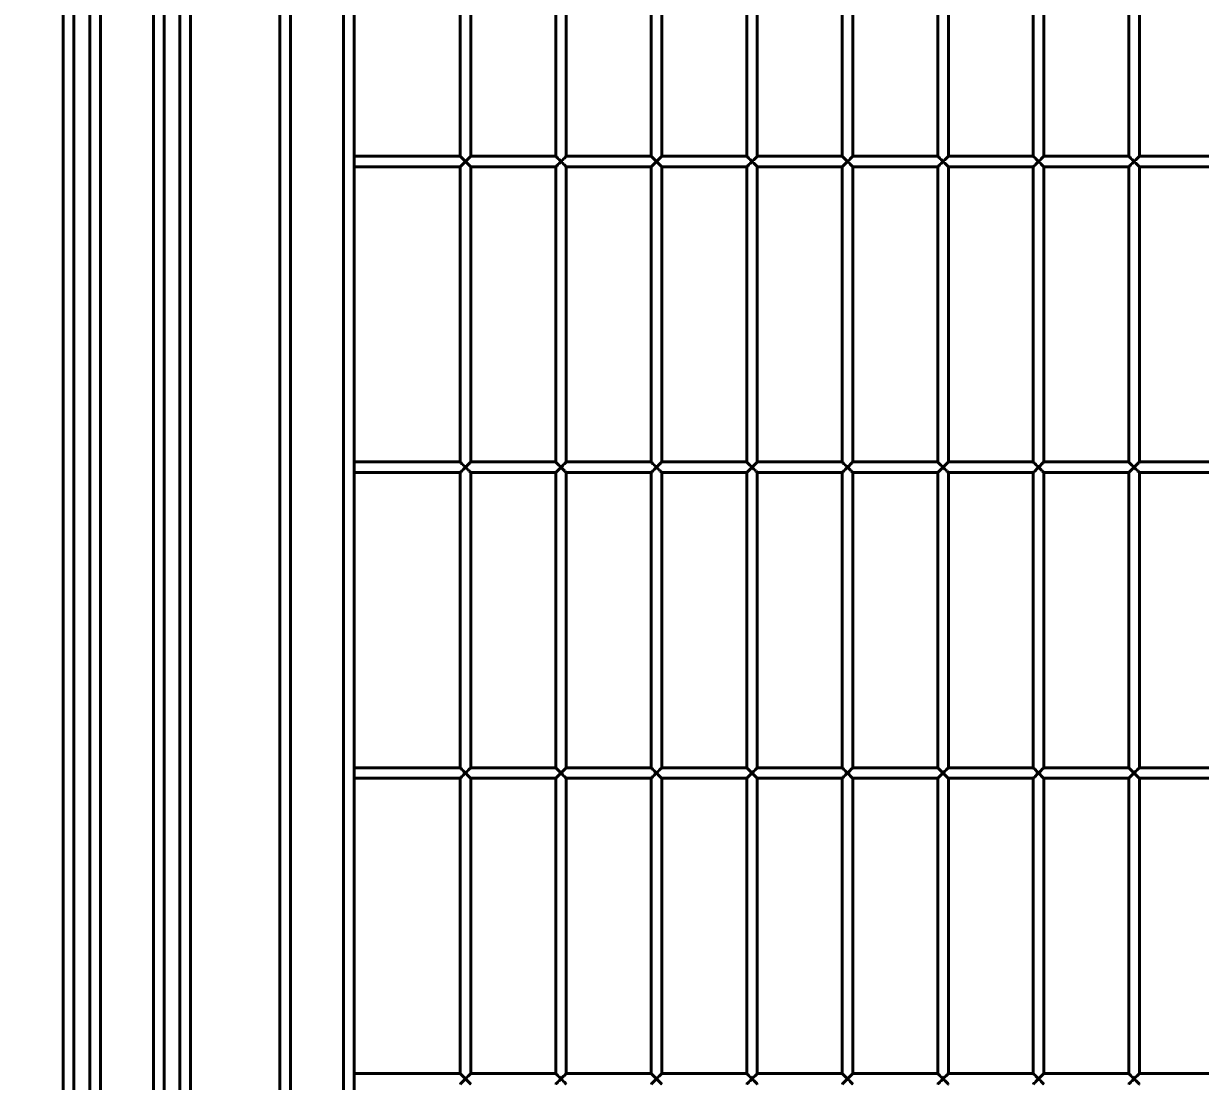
# Model space of a CAD drawing. Header units: millimetres. Extents: x 0 to 297, y 0 to 210.
# Drawn here: x 72.77 to 78.32, y 165.8 to 170.78 of the extents above; entities that cross this region are included whole.
import ezdxf

# ---------------------------------------------------------------- set-up
doc = ezdxf.new("R2010")
doc.units = ezdxf.units.MM
doc.header["$PDSIZE"] = -1
doc.layers.add('标注层', color=4, linetype='Continuous', lineweight=15)
doc.layers.add('轮廓实线层', color=7, linetype='Continuous', lineweight=40)
doc.styles.get("Standard").update_dxf_attribs({"font": 'gbeitc.shx', "height": 3.5})
doc.dimstyles.new('ISO-25', dxfattribs={"dimtxt": 3.5, "dimasz": 2.5, "dimexe": 1.25, "dimexo": 0, "dimtad": 1, "dimtoh": 1, "dimdec": 1, "dimlfac": 100, "dimdsep": 46, "dimtxsty": 'Standard', "dimcen": 2.5, "dimadec": 0, "dimazin": 0, "dimtfac": 1, "dimtdec": 1, "dimtmove": 0, "dimatfit": 3, "dimfxl": 1, "dimarcsym": 0})

# ---------------------------------------------------------------- blocks, each defined once
blk = doc.blocks.new('*D4')
at = {"layer": 'Defpoints', "color": 0, "transparency": 16777216}
for p in [(73.9809, 174.7603), (64.5945, 156.7603), (73.9809, 156.7603)]:
    blk.add_point(p, dxfattribs=at)
at = {"layer": '标注层', "color": 0, "lineweight": -2, "transparency": 16777216}
for p, q in [((73.9809, 174.7603), (63.3445, 174.7603)), ((64.5945, 172.2603), (64.5945, 159.2603)), ((73.9809, 156.7603), (63.3445, 156.7603))]:
    blk.add_line(p, q, dxfattribs=at)
at = {"layer": '标注层', "color": 0, "transparency": 16777216}
for points in [[(64.1778, 172.2603), (65.0112, 172.2603), (64.5945, 174.7603)], [(64.1778, 159.2603), (65.0112, 159.2603), (64.5945, 156.7603)]]:
    blk.add_solid(points, dxfattribs=at)
at = {"layer": '标注层', "color": 0, "transparency": 16777216, "insert": (62.2195, 165.7603), "char_height": 3.5, "attachment_point": 5, "rotation": 90}
blk.add_mtext('1800', dxfattribs=at)

msp = doc.modelspace()

# ---------------------------------------------------------------- linework, layer by layer
at = {"layer": '轮廓实线层', "color": 7, "linetype": 'Continuous', "lineweight": 40}
for p, q in [((72.9609, 155.7603), (72.9609, 175.7603)), ((73.0109, 175.7603), (73.0109, 155.7603)), ((73.5109, 155.7603), (73.5109, 175.7603)), ((73.5609, 175.7603), (73.5609, 155.7603)), ((73.1359, 174.7603), (73.1359, 156.7603)), ((73.3859, 156.7603), (73.3859, 174.7603)), ((73.9809, 156.7603), (73.9809, 174.7603)), ((73.0859, 156.8103), (73.0859, 174.7103)), ((73.4359, 174.7103), (73.4359, 156.8103)), ((74.0309, 174.7103), (74.0309, 156.8103)), ((74.2809, 157.0603), (74.2809, 174.4603)), ((74.3309, 174.4103), (74.3309, 157.1103)), ((74.8309, 171.5453), (74.8309, 170.1553)), ((74.8809, 170.1553), (74.8809, 171.5453)), ((75.2809, 171.5453), (75.2809, 170.1553)), ((75.3309, 170.1553), (75.3309, 171.5453)), ((75.7309, 171.5453), (75.7309, 170.1553)), ((75.7809, 170.1553), (75.7809, 171.5453)), ((76.1809, 171.5453), (76.1809, 170.1553)), ((76.2309, 170.1553), (76.2309, 171.5453)), ((76.6309, 171.5453), (76.6309, 170.1553)), ((76.6809, 170.1553), (76.6809, 171.5453)), ((77.0809, 171.5453), (77.0809, 170.1553)), ((77.1309, 170.1553), (77.1309, 171.5453)), ((77.5309, 171.5453), (77.5309, 170.1553)), ((77.5809, 170.1553), (77.5809, 171.5453)), ((77.9809, 171.5453), (77.9809, 170.1553)), ((78.0309, 170.1553), (78.0309, 171.5453)), ((74.8309, 170.1553), (74.3309, 170.1553)), ((75.2809, 170.1553), (74.8809, 170.1553)), ((75.7309, 170.1553), (75.3309, 170.1553)), ((76.1809, 170.1553), (75.7809, 170.1553)), ((76.6309, 170.1553), (76.2309, 170.1553)), ((77.0809, 170.1553), (76.6809, 170.1553)), ((77.5309, 170.1553), (77.1309, 170.1553)), ((77.9809, 170.1553), (77.5809, 170.1553)), ((78.4309, 170.1553), (78.0309, 170.1553)), ((74.3309, 170.1053), (74.8309, 170.1053)), ((74.8309, 170.1053), (74.8309, 168.7153)), ((74.8809, 170.1053), (75.2809, 170.1053)), ((74.8809, 168.7153), (74.8809, 170.1053)), ((75.2809, 170.1053), (75.2809, 168.7153)), ((75.3309, 168.7153), (75.3309, 170.1053)), ((75.3309, 170.1053), (75.7309, 170.1053)), ((75.7309, 170.1053), (75.7309, 168.7153)), ((75.7809, 170.1053), (76.1809, 170.1053)), ((75.7809, 168.7153), (75.7809, 170.1053)), ((76.1809, 170.1053), (76.1809, 168.7153)), ((76.2309, 168.7153), (76.2309, 170.1053)), ((76.2309, 170.1053), (76.6309, 170.1053)), ((76.6309, 170.1053), (76.6309, 168.7153)), ((76.6809, 170.1053), (77.0809, 170.1053)), ((76.6809, 168.7153), (76.6809, 170.1053)), ((77.0809, 170.1053), (77.0809, 168.7153)), ((77.1309, 170.1053), (77.5309, 170.1053)), ((77.1309, 168.7153), (77.1309, 170.1053)), ((77.5309, 170.1053), (77.5309, 168.7153)), ((77.5809, 168.7153), (77.5809, 170.1053)), ((77.5809, 170.1053), (77.9809, 170.1053)), ((77.9809, 170.1053), (77.9809, 168.7153)), ((78.0309, 168.7153), (78.0309, 170.1053)), ((78.0309, 170.1053), (78.4309, 170.1053)), ((74.8309, 168.7153), (74.3309, 168.7153)), ((75.2809, 168.7153), (74.8809, 168.7153)), ((75.7309, 168.7153), (75.3309, 168.7153)), ((76.1809, 168.7153), (75.7809, 168.7153)), ((76.6309, 168.7153), (76.2309, 168.7153)), ((77.0809, 168.7153), (76.6809, 168.7153)), ((77.5309, 168.7153), (77.1309, 168.7153)), ((77.9809, 168.7153), (77.5809, 168.7153)), ((78.4309, 168.7153), (78.0309, 168.7153)), ((74.3309, 168.6653), (74.8309, 168.6653)), ((74.8309, 168.6653), (74.8309, 167.2753)), ((74.8809, 167.2753), (74.8809, 168.6653)), ((74.8809, 168.6653), (75.2809, 168.6653)), ((75.2809, 168.6653), (75.2809, 167.2753)), ((75.3309, 167.2753), (75.3309, 168.6653)), ((75.3309, 168.6653), (75.7309, 168.6653)), ((75.7309, 168.6653), (75.7309, 167.2753)), ((75.7809, 168.6653), (76.1809, 168.6653)), ((75.7809, 167.2753), (75.7809, 168.6653)), ((76.1809, 168.6653), (76.1809, 167.2753)), ((76.2309, 167.2753), (76.2309, 168.6653)), ((76.2309, 168.6653), (76.6309, 168.6653)), ((76.6309, 168.6653), (76.6309, 167.2753)), ((76.6809, 167.2753), (76.6809, 168.6653)), ((76.6809, 168.6653), (77.0809, 168.6653)), ((77.0809, 168.6653), (77.0809, 167.2753)), ((77.1309, 168.6653), (77.5309, 168.6653)), ((77.1309, 167.2753), (77.1309, 168.6653)), ((77.5309, 168.6653), (77.5309, 167.2753)), ((77.5809, 167.2753), (77.5809, 168.6653)), ((77.5809, 168.6653), (77.9809, 168.6653)), ((77.9809, 168.6653), (77.9809, 167.2753)), ((78.0309, 168.6653), (78.4309, 168.6653)), ((78.0309, 167.2753), (78.0309, 168.6653)), ((74.8309, 167.2753), (74.3309, 167.2753)), ((75.2809, 167.2753), (74.8809, 167.2753)), ((75.7309, 167.2753), (75.3309, 167.2753)), ((76.1809, 167.2753), (75.7809, 167.2753)), ((76.6309, 167.2753), (76.2309, 167.2753)), ((77.0809, 167.2753), (76.6809, 167.2753)), ((77.5309, 167.2753), (77.1309, 167.2753)), ((77.9809, 167.2753), (77.5809, 167.2753)), ((78.4309, 167.2753), (78.0309, 167.2753)), ((74.3309, 167.2253), (74.8309, 167.2253)), ((74.8309, 167.2253), (74.8309, 165.8353)), ((74.8809, 167.2253), (75.2809, 167.2253)), ((74.8809, 165.8353), (74.8809, 167.2253)), ((75.2809, 167.2253), (75.2809, 165.8353)), ((75.3309, 165.8353), (75.3309, 167.2253)), ((75.3309, 167.2253), (75.7309, 167.2253)), ((75.7309, 167.2253), (75.7309, 165.8353)), ((75.7809, 165.8353), (75.7809, 167.2253)), ((75.7809, 167.2253), (76.1809, 167.2253)), ((76.1809, 167.2253), (76.1809, 165.8353)), ((76.2309, 165.8353), (76.2309, 167.2253)), ((76.2309, 167.2253), (76.6309, 167.2253)), ((76.6309, 167.2253), (76.6309, 165.8353)), ((76.6809, 167.2253), (77.0809, 167.2253)), ((76.6809, 165.8353), (76.6809, 167.2253)), ((77.0809, 167.2253), (77.0809, 165.8353)), ((77.1309, 167.2253), (77.5309, 167.2253)), ((77.1309, 165.8353), (77.1309, 167.2253)), ((77.5309, 167.2253), (77.5309, 165.8353)), ((77.5809, 165.8353), (77.5809, 167.2253)), ((77.5809, 167.2253), (77.9809, 167.2253)), ((77.9809, 167.2253), (77.9809, 165.8353)), ((78.0309, 167.2253), (78.4309, 167.2253)), ((78.0309, 165.8353), (78.0309, 167.2253)), ((74.8309, 165.8353), (74.3309, 165.8353)), ((75.2809, 165.8353), (74.8809, 165.8353)), ((75.7309, 165.8353), (75.3309, 165.8353)), ((76.1809, 165.8353), (75.7809, 165.8353)), ((76.6309, 165.8353), (76.2309, 165.8353)), ((77.0809, 165.8353), (76.6809, 165.8353)), ((77.5309, 165.8353), (77.1309, 165.8353)), ((77.9809, 165.8353), (77.5809, 165.8353)), ((78.4309, 165.8353), (78.0309, 165.8353))]:
    msp.add_line(p, q, dxfattribs=at)
at = {"layer": '轮廓实线层', "color": 7, "linetype": 'Continuous', "lineweight": 40, "flags": 128}
for points in [[(74.8309, 170.1553), (74.831, 170.1552), (74.8319, 170.1543), (74.8335, 170.1526), (74.8359, 170.1502), (74.8391, 170.1471), (74.8427, 170.1434), (74.8469, 170.1393), (74.8513, 170.1349), (74.8559, 170.1303)], [(74.8559, 170.1303), (74.8513, 170.1257), (74.8469, 170.1212), (74.8427, 170.1171), (74.8391, 170.1134), (74.8359, 170.1103), (74.8335, 170.1079), (74.8319, 170.1062), (74.831, 170.1054), (74.8309, 170.1053)], [(74.8559, 170.1303), (74.8602, 170.1346), (74.8645, 170.1388), (74.8684, 170.1428), (74.872, 170.1463), (74.8751, 170.1494), (74.8776, 170.1519), (74.8794, 170.1538), (74.8805, 170.1549), (74.8809, 170.1553)], [(74.8809, 170.1053), (74.8805, 170.1056), (74.8794, 170.1068), (74.8776, 170.1086), (74.8751, 170.1111), (74.872, 170.1142), (74.8684, 170.1178), (74.8645, 170.1217), (74.8602, 170.1259), (74.8559, 170.1303)], [(75.2809, 170.1553), (75.281, 170.1552), (75.2819, 170.1543), (75.2835, 170.1526), (75.2859, 170.1502), (75.2891, 170.1471), (75.2927, 170.1434), (75.2969, 170.1393), (75.3013, 170.1349), (75.3059, 170.1303)], [(75.3059, 170.1303), (75.3013, 170.1257), (75.2969, 170.1212), (75.2927, 170.1171), (75.2891, 170.1134), (75.2859, 170.1103), (75.2835, 170.1079), (75.2819, 170.1062), (75.281, 170.1054), (75.2809, 170.1053)], [(75.3059, 170.1303), (75.3102, 170.1346), (75.3145, 170.1388), (75.3184, 170.1428), (75.322, 170.1463), (75.3251, 170.1494), (75.3276, 170.1519), (75.3294, 170.1538), (75.3305, 170.1549), (75.3309, 170.1553)], [(75.3309, 170.1053), (75.3305, 170.1056), (75.3294, 170.1068), (75.3276, 170.1086), (75.3251, 170.1111), (75.322, 170.1142), (75.3184, 170.1178), (75.3145, 170.1217), (75.3102, 170.1259), (75.3059, 170.1303)], [(75.7309, 170.1553), (75.731, 170.1552), (75.7319, 170.1543), (75.7335, 170.1526), (75.7359, 170.1502), (75.7391, 170.1471), (75.7427, 170.1434), (75.7469, 170.1393), (75.7513, 170.1349), (75.7559, 170.1303)], [(75.7559, 170.1303), (75.7513, 170.1257), (75.7469, 170.1212), (75.7427, 170.1171), (75.7391, 170.1134), (75.7359, 170.1103), (75.7335, 170.1079), (75.7319, 170.1062), (75.731, 170.1054), (75.7309, 170.1053)], [(75.7559, 170.1303), (75.7602, 170.1346), (75.7645, 170.1388), (75.7684, 170.1428), (75.772, 170.1463), (75.7751, 170.1494), (75.7776, 170.1519), (75.7794, 170.1538), (75.7805, 170.1549), (75.7809, 170.1553)], [(75.7809, 170.1053), (75.7805, 170.1056), (75.7794, 170.1068), (75.7776, 170.1086), (75.7751, 170.1111), (75.772, 170.1142), (75.7684, 170.1178), (75.7645, 170.1217), (75.7602, 170.1259), (75.7559, 170.1303)], [(76.1809, 170.1553), (76.181, 170.1552), (76.1819, 170.1543), (76.1835, 170.1526), (76.1859, 170.1502), (76.1891, 170.1471), (76.1927, 170.1434), (76.1969, 170.1393), (76.2013, 170.1349), (76.2059, 170.1303)], [(76.2059, 170.1303), (76.2013, 170.1257), (76.1969, 170.1212), (76.1927, 170.1171), (76.1891, 170.1134), (76.1859, 170.1103), (76.1835, 170.1079), (76.1819, 170.1062), (76.181, 170.1054), (76.1809, 170.1053)], [(76.2059, 170.1303), (76.2102, 170.1346), (76.2145, 170.1388), (76.2184, 170.1428), (76.222, 170.1463), (76.2251, 170.1494), (76.2276, 170.1519), (76.2294, 170.1538), (76.2305, 170.1549), (76.2309, 170.1553)], [(76.2309, 170.1053), (76.2305, 170.1056), (76.2294, 170.1068), (76.2276, 170.1086), (76.2251, 170.1111), (76.222, 170.1142), (76.2184, 170.1178), (76.2145, 170.1217), (76.2102, 170.1259), (76.2059, 170.1303)], [(76.6309, 170.1553), (76.631, 170.1552), (76.6319, 170.1543), (76.6335, 170.1526), (76.6359, 170.1502), (76.6391, 170.1471), (76.6427, 170.1434), (76.6469, 170.1393), (76.6513, 170.1349), (76.6559, 170.1303)], [(76.6559, 170.1303), (76.6513, 170.1257), (76.6469, 170.1212), (76.6427, 170.1171), (76.6391, 170.1134), (76.6359, 170.1103), (76.6335, 170.1079), (76.6319, 170.1062), (76.631, 170.1054), (76.6309, 170.1053)], [(76.6559, 170.1303), (76.6602, 170.1346), (76.6645, 170.1388), (76.6684, 170.1428), (76.672, 170.1463), (76.6751, 170.1494), (76.6776, 170.1519), (76.6794, 170.1538), (76.6805, 170.1549), (76.6809, 170.1553)], [(76.6809, 170.1053), (76.6805, 170.1056), (76.6794, 170.1068), (76.6776, 170.1086), (76.6751, 170.1111), (76.672, 170.1142), (76.6684, 170.1178), (76.6645, 170.1217), (76.6602, 170.1259), (76.6559, 170.1303)], [(77.0809, 170.1553), (77.081, 170.1552), (77.0819, 170.1543), (77.0835, 170.1526), (77.0859, 170.1502), (77.0891, 170.1471), (77.0927, 170.1434), (77.0969, 170.1393), (77.1013, 170.1349), (77.1059, 170.1303)], [(77.1059, 170.1303), (77.1013, 170.1257), (77.0969, 170.1212), (77.0927, 170.1171), (77.0891, 170.1134), (77.0859, 170.1103), (77.0835, 170.1079), (77.0819, 170.1062), (77.081, 170.1054), (77.0809, 170.1053)], [(77.1059, 170.1303), (77.1102, 170.1346), (77.1145, 170.1388), (77.1184, 170.1428), (77.122, 170.1463), (77.1251, 170.1494), (77.1276, 170.1519), (77.1294, 170.1538), (77.1305, 170.1549), (77.1309, 170.1553)], [(77.1309, 170.1053), (77.1305, 170.1056), (77.1294, 170.1068), (77.1276, 170.1086), (77.1251, 170.1111), (77.122, 170.1142), (77.1184, 170.1178), (77.1145, 170.1217), (77.1102, 170.1259), (77.1059, 170.1303)], [(77.5309, 170.1553), (77.531, 170.1552), (77.5319, 170.1543), (77.5335, 170.1526), (77.5359, 170.1502), (77.5391, 170.1471), (77.5427, 170.1434), (77.5469, 170.1393), (77.5513, 170.1349), (77.5559, 170.1303)], [(77.5559, 170.1303), (77.5513, 170.1257), (77.5469, 170.1212), (77.5427, 170.1171), (77.5391, 170.1134), (77.5359, 170.1103), (77.5335, 170.1079), (77.5319, 170.1062), (77.531, 170.1054), (77.5309, 170.1053)], [(77.5559, 170.1303), (77.5602, 170.1346), (77.5645, 170.1388), (77.5684, 170.1428), (77.572, 170.1463), (77.5751, 170.1494), (77.5776, 170.1519), (77.5794, 170.1538), (77.5805, 170.1549), (77.5809, 170.1553)], [(77.5809, 170.1053), (77.5805, 170.1056), (77.5794, 170.1068), (77.5776, 170.1086), (77.5751, 170.1111), (77.572, 170.1142), (77.5684, 170.1178), (77.5645, 170.1217), (77.5602, 170.1259), (77.5559, 170.1303)], [(77.9809, 170.1553), (77.981, 170.1552), (77.9819, 170.1543), (77.9835, 170.1526), (77.986, 170.1502), (77.9891, 170.1471), (77.9927, 170.1434), (77.9969, 170.1393), (78.0013, 170.1349), (78.0059, 170.1303)], [(78.0059, 170.1303), (78.0013, 170.1257), (77.9969, 170.1212), (77.9927, 170.1171), (77.9891, 170.1134), (77.986, 170.1103), (77.9835, 170.1079), (77.9819, 170.1062), (77.981, 170.1054), (77.9809, 170.1053)], [(78.0059, 170.1303), (78.0102, 170.1346), (78.0145, 170.1388), (78.0184, 170.1428), (78.022, 170.1463), (78.0251, 170.1494), (78.0276, 170.1519), (78.0294, 170.1538), (78.0305, 170.1549), (78.0309, 170.1553)], [(78.0309, 170.1053), (78.0305, 170.1056), (78.0294, 170.1068), (78.0276, 170.1086), (78.0251, 170.1111), (78.022, 170.1142), (78.0184, 170.1178), (78.0145, 170.1217), (78.0102, 170.1259), (78.0059, 170.1303)], [(74.8309, 168.7153), (74.831, 168.7152), (74.8319, 168.7143), (74.8335, 168.7126), (74.8359, 168.7102), (74.8391, 168.7071), (74.8427, 168.7034), (74.8469, 168.6993), (74.8513, 168.6949), (74.8559, 168.6903)], [(74.8559, 168.6903), (74.8513, 168.6857), (74.8469, 168.6812), (74.8427, 168.6771), (74.8391, 168.6734), (74.8359, 168.6703), (74.8335, 168.6679), (74.8319, 168.6662), (74.831, 168.6654), (74.8309, 168.6653)], [(74.8559, 168.6903), (74.8602, 168.6946), (74.8645, 168.6988), (74.8684, 168.7028), (74.872, 168.7063), (74.8751, 168.7094), (74.8776, 168.7119), (74.8794, 168.7138), (74.8805, 168.7149), (74.8809, 168.7153)], [(74.8809, 168.6653), (74.8805, 168.6656), (74.8794, 168.6668), (74.8776, 168.6686), (74.8751, 168.6711), (74.872, 168.6742), (74.8684, 168.6778), (74.8645, 168.6817), (74.8602, 168.6859), (74.8559, 168.6903)], [(75.2809, 168.7153), (75.281, 168.7152), (75.2819, 168.7143), (75.2835, 168.7126), (75.2859, 168.7102), (75.2891, 168.7071), (75.2927, 168.7034), (75.2969, 168.6993), (75.3013, 168.6949), (75.3059, 168.6903)], [(75.3059, 168.6903), (75.3013, 168.6857), (75.2969, 168.6812), (75.2927, 168.6771), (75.2891, 168.6734), (75.2859, 168.6703), (75.2835, 168.6679), (75.2819, 168.6662), (75.281, 168.6654), (75.2809, 168.6653)], [(75.3059, 168.6903), (75.3102, 168.6946), (75.3145, 168.6988), (75.3184, 168.7028), (75.322, 168.7063), (75.3251, 168.7094), (75.3276, 168.7119), (75.3294, 168.7138), (75.3305, 168.7149), (75.3309, 168.7153)], [(75.3309, 168.6653), (75.3305, 168.6656), (75.3294, 168.6668), (75.3276, 168.6686), (75.3251, 168.6711), (75.322, 168.6742), (75.3184, 168.6778), (75.3145, 168.6817), (75.3102, 168.6859), (75.3059, 168.6903)], [(75.7309, 168.7153), (75.731, 168.7152), (75.7319, 168.7143), (75.7335, 168.7126), (75.7359, 168.7102), (75.7391, 168.7071), (75.7427, 168.7034), (75.7469, 168.6993), (75.7513, 168.6949), (75.7559, 168.6903)], [(75.7559, 168.6903), (75.7513, 168.6857), (75.7469, 168.6812), (75.7427, 168.6771), (75.7391, 168.6734), (75.7359, 168.6703), (75.7335, 168.6679), (75.7319, 168.6662), (75.731, 168.6654), (75.7309, 168.6653)], [(75.7559, 168.6903), (75.7602, 168.6946), (75.7645, 168.6988), (75.7684, 168.7028), (75.772, 168.7063), (75.7751, 168.7094), (75.7776, 168.7119), (75.7794, 168.7138), (75.7805, 168.7149), (75.7809, 168.7153)], [(75.7809, 168.6653), (75.7805, 168.6656), (75.7794, 168.6668), (75.7776, 168.6686), (75.7751, 168.6711), (75.772, 168.6742), (75.7684, 168.6778), (75.7645, 168.6817), (75.7602, 168.6859), (75.7559, 168.6903)], [(76.1809, 168.7153), (76.181, 168.7152), (76.1819, 168.7143), (76.1835, 168.7126), (76.1859, 168.7102), (76.1891, 168.7071), (76.1927, 168.7034), (76.1969, 168.6993), (76.2013, 168.6949), (76.2059, 168.6903)], [(76.2059, 168.6903), (76.2013, 168.6857), (76.1969, 168.6812), (76.1927, 168.6771), (76.1891, 168.6734), (76.1859, 168.6703), (76.1835, 168.6679), (76.1819, 168.6662), (76.181, 168.6654), (76.1809, 168.6653)], [(76.2059, 168.6903), (76.2102, 168.6946), (76.2145, 168.6988), (76.2184, 168.7028), (76.222, 168.7063), (76.2251, 168.7094), (76.2276, 168.7119), (76.2294, 168.7138), (76.2305, 168.7149), (76.2309, 168.7153)], [(76.2309, 168.6653), (76.2305, 168.6656), (76.2294, 168.6668), (76.2276, 168.6686), (76.2251, 168.6711), (76.222, 168.6742), (76.2184, 168.6778), (76.2145, 168.6817), (76.2102, 168.6859), (76.2059, 168.6903)], [(76.6309, 168.7153), (76.631, 168.7152), (76.6319, 168.7143), (76.6335, 168.7126), (76.6359, 168.7102), (76.6391, 168.7071), (76.6427, 168.7034), (76.6469, 168.6993), (76.6513, 168.6949), (76.6559, 168.6903)], [(76.6559, 168.6903), (76.6513, 168.6857), (76.6469, 168.6812), (76.6427, 168.6771), (76.6391, 168.6734), (76.6359, 168.6703), (76.6335, 168.6679), (76.6319, 168.6662), (76.631, 168.6654), (76.6309, 168.6653)], [(76.6559, 168.6903), (76.6602, 168.6946), (76.6645, 168.6988), (76.6684, 168.7028), (76.672, 168.7063), (76.6751, 168.7094), (76.6776, 168.7119), (76.6794, 168.7138), (76.6805, 168.7149), (76.6809, 168.7153)], [(76.6809, 168.6653), (76.6805, 168.6656), (76.6794, 168.6668), (76.6776, 168.6686), (76.6751, 168.6711), (76.672, 168.6742), (76.6684, 168.6778), (76.6645, 168.6817), (76.6602, 168.6859), (76.6559, 168.6903)], [(77.0809, 168.7153), (77.081, 168.7152), (77.0819, 168.7143), (77.0835, 168.7126), (77.0859, 168.7102), (77.0891, 168.7071), (77.0927, 168.7034), (77.0969, 168.6993), (77.1013, 168.6949), (77.1059, 168.6903)], [(77.1059, 168.6903), (77.1013, 168.6857), (77.0969, 168.6812), (77.0927, 168.6771), (77.0891, 168.6734), (77.0859, 168.6703), (77.0835, 168.6679), (77.0819, 168.6662), (77.081, 168.6654), (77.0809, 168.6653)], [(77.1059, 168.6903), (77.1102, 168.6946), (77.1145, 168.6988), (77.1184, 168.7028), (77.122, 168.7063), (77.1251, 168.7094), (77.1276, 168.7119), (77.1294, 168.7138), (77.1305, 168.7149), (77.1309, 168.7153)], [(77.1309, 168.6653), (77.1305, 168.6656), (77.1294, 168.6668), (77.1276, 168.6686), (77.1251, 168.6711), (77.122, 168.6742), (77.1184, 168.6778), (77.1145, 168.6817), (77.1102, 168.6859), (77.1059, 168.6903)], [(77.5309, 168.7153), (77.531, 168.7152), (77.5319, 168.7143), (77.5335, 168.7126), (77.5359, 168.7102), (77.5391, 168.7071), (77.5427, 168.7034), (77.5469, 168.6993), (77.5513, 168.6949), (77.5559, 168.6903)], [(77.5559, 168.6903), (77.5513, 168.6857), (77.5469, 168.6812), (77.5427, 168.6771), (77.5391, 168.6734), (77.5359, 168.6703), (77.5335, 168.6679), (77.5319, 168.6662), (77.531, 168.6654), (77.5309, 168.6653)], [(77.5559, 168.6903), (77.5602, 168.6946), (77.5645, 168.6988), (77.5684, 168.7028), (77.572, 168.7063), (77.5751, 168.7094), (77.5776, 168.7119), (77.5794, 168.7138), (77.5805, 168.7149), (77.5809, 168.7153)], [(77.5809, 168.6653), (77.5805, 168.6656), (77.5794, 168.6668), (77.5776, 168.6686), (77.5751, 168.6711), (77.572, 168.6742), (77.5684, 168.6778), (77.5645, 168.6817), (77.5602, 168.6859), (77.5559, 168.6903)], [(77.9809, 168.7153), (77.981, 168.7152), (77.9819, 168.7143), (77.9835, 168.7126), (77.986, 168.7102), (77.9891, 168.7071), (77.9927, 168.7034), (77.9969, 168.6993), (78.0013, 168.6949), (78.0059, 168.6903)], [(78.0059, 168.6903), (78.0013, 168.6857), (77.9969, 168.6812), (77.9927, 168.6771), (77.9891, 168.6734), (77.986, 168.6703), (77.9835, 168.6679), (77.9819, 168.6662), (77.981, 168.6654), (77.9809, 168.6653)], [(78.0059, 168.6903), (78.0102, 168.6946), (78.0145, 168.6988), (78.0184, 168.7028), (78.022, 168.7063), (78.0251, 168.7094), (78.0276, 168.7119), (78.0294, 168.7138), (78.0305, 168.7149), (78.0309, 168.7153)], [(78.0309, 168.6653), (78.0305, 168.6656), (78.0294, 168.6668), (78.0276, 168.6686), (78.0251, 168.6711), (78.022, 168.6742), (78.0184, 168.6778), (78.0145, 168.6817), (78.0102, 168.6859), (78.0059, 168.6903)], [(74.8309, 167.2753), (74.831, 167.2752), (74.8319, 167.2743), (74.8335, 167.2726), (74.8359, 167.2702), (74.8391, 167.2671), (74.8427, 167.2634), (74.8469, 167.2593), (74.8513, 167.2549), (74.8559, 167.2503)], [(74.8559, 167.2503), (74.8513, 167.2457), (74.8469, 167.2412), (74.8427, 167.2371), (74.8391, 167.2334), (74.8359, 167.2303), (74.8335, 167.2279), (74.8319, 167.2262), (74.831, 167.2254), (74.8309, 167.2253)], [(74.8559, 167.2503), (74.8602, 167.2546), (74.8645, 167.2588), (74.8684, 167.2628), (74.872, 167.2663), (74.8751, 167.2694), (74.8776, 167.2719), (74.8794, 167.2738), (74.8805, 167.2749), (74.8809, 167.2753)], [(74.8809, 167.2253), (74.8805, 167.2256), (74.8794, 167.2268), (74.8776, 167.2286), (74.8751, 167.2311), (74.872, 167.2342), (74.8684, 167.2378), (74.8645, 167.2417), (74.8602, 167.2459), (74.8559, 167.2503)], [(75.2809, 167.2753), (75.281, 167.2752), (75.2819, 167.2743), (75.2835, 167.2726), (75.2859, 167.2702), (75.2891, 167.2671), (75.2927, 167.2634), (75.2969, 167.2593), (75.3013, 167.2549), (75.3059, 167.2503)], [(75.3059, 167.2503), (75.3013, 167.2457), (75.2969, 167.2412), (75.2927, 167.2371), (75.2891, 167.2334), (75.2859, 167.2303), (75.2835, 167.2279), (75.2819, 167.2262), (75.281, 167.2254), (75.2809, 167.2253)], [(75.3059, 167.2503), (75.3102, 167.2546), (75.3145, 167.2588), (75.3184, 167.2628), (75.322, 167.2663), (75.3251, 167.2694), (75.3276, 167.2719), (75.3294, 167.2738), (75.3305, 167.2749), (75.3309, 167.2753)], [(75.3309, 167.2253), (75.3305, 167.2256), (75.3294, 167.2268), (75.3276, 167.2286), (75.3251, 167.2311), (75.322, 167.2342), (75.3184, 167.2378), (75.3145, 167.2417), (75.3102, 167.2459), (75.3059, 167.2503)], [(75.7309, 167.2753), (75.731, 167.2752), (75.7319, 167.2743), (75.7335, 167.2726), (75.7359, 167.2702), (75.7391, 167.2671), (75.7427, 167.2634), (75.7469, 167.2593), (75.7513, 167.2549), (75.7559, 167.2503)], [(75.7559, 167.2503), (75.7513, 167.2457), (75.7469, 167.2412), (75.7427, 167.2371), (75.7391, 167.2334), (75.7359, 167.2303), (75.7335, 167.2279), (75.7319, 167.2262), (75.731, 167.2254), (75.7309, 167.2253)], [(75.7559, 167.2503), (75.7602, 167.2546), (75.7645, 167.2588), (75.7684, 167.2628), (75.772, 167.2663), (75.7751, 167.2694), (75.7776, 167.2719), (75.7794, 167.2738), (75.7805, 167.2749), (75.7809, 167.2753)], [(75.7809, 167.2253), (75.7805, 167.2256), (75.7794, 167.2268), (75.7776, 167.2286), (75.7751, 167.2311), (75.772, 167.2342), (75.7684, 167.2378), (75.7645, 167.2417), (75.7602, 167.2459), (75.7559, 167.2503)], [(76.1809, 167.2753), (76.181, 167.2752), (76.1819, 167.2743), (76.1835, 167.2726), (76.1859, 167.2702), (76.1891, 167.2671), (76.1927, 167.2634), (76.1969, 167.2593), (76.2013, 167.2549), (76.2059, 167.2503)], [(76.2059, 167.2503), (76.2013, 167.2457), (76.1969, 167.2412), (76.1927, 167.2371), (76.1891, 167.2334), (76.1859, 167.2303), (76.1835, 167.2279), (76.1819, 167.2262), (76.181, 167.2254), (76.1809, 167.2253)], [(76.2059, 167.2503), (76.2102, 167.2546), (76.2145, 167.2588), (76.2184, 167.2628), (76.222, 167.2663), (76.2251, 167.2694), (76.2276, 167.2719), (76.2294, 167.2738), (76.2305, 167.2749), (76.2309, 167.2753)], [(76.2309, 167.2253), (76.2305, 167.2256), (76.2294, 167.2268), (76.2276, 167.2286), (76.2251, 167.2311), (76.222, 167.2342), (76.2184, 167.2378), (76.2145, 167.2417), (76.2102, 167.2459), (76.2059, 167.2503)], [(76.6309, 167.2753), (76.631, 167.2752), (76.6319, 167.2743), (76.6335, 167.2726), (76.6359, 167.2702), (76.6391, 167.2671), (76.6427, 167.2634), (76.6469, 167.2593), (76.6513, 167.2549), (76.6559, 167.2503)], [(76.6559, 167.2503), (76.6513, 167.2457), (76.6469, 167.2412), (76.6427, 167.2371), (76.6391, 167.2334), (76.6359, 167.2303), (76.6335, 167.2279), (76.6319, 167.2262), (76.631, 167.2254), (76.6309, 167.2253)], [(76.6559, 167.2503), (76.6602, 167.2546), (76.6645, 167.2588), (76.6684, 167.2628), (76.672, 167.2663), (76.6751, 167.2694), (76.6776, 167.2719), (76.6794, 167.2738), (76.6805, 167.2749), (76.6809, 167.2753)], [(76.6809, 167.2253), (76.6805, 167.2256), (76.6794, 167.2268), (76.6776, 167.2286), (76.6751, 167.2311), (76.672, 167.2342), (76.6684, 167.2378), (76.6645, 167.2417), (76.6602, 167.2459), (76.6559, 167.2503)], [(77.0809, 167.2753), (77.081, 167.2752), (77.0819, 167.2743), (77.0835, 167.2726), (77.0859, 167.2702), (77.0891, 167.2671), (77.0927, 167.2634), (77.0969, 167.2593), (77.1013, 167.2549), (77.1059, 167.2503)], [(77.1059, 167.2503), (77.1013, 167.2457), (77.0969, 167.2412), (77.0927, 167.2371), (77.0891, 167.2334), (77.0859, 167.2303), (77.0835, 167.2279), (77.0819, 167.2262), (77.081, 167.2254), (77.0809, 167.2253)], [(77.1059, 167.2503), (77.1102, 167.2546), (77.1145, 167.2588), (77.1184, 167.2628), (77.122, 167.2663), (77.1251, 167.2694), (77.1276, 167.2719), (77.1294, 167.2738), (77.1305, 167.2749), (77.1309, 167.2753)], [(77.1309, 167.2253), (77.1305, 167.2256), (77.1294, 167.2268), (77.1276, 167.2286), (77.1251, 167.2311), (77.122, 167.2342), (77.1184, 167.2378), (77.1145, 167.2417), (77.1102, 167.2459), (77.1059, 167.2503)], [(77.5309, 167.2753), (77.531, 167.2752), (77.5319, 167.2743), (77.5335, 167.2726), (77.5359, 167.2702), (77.5391, 167.2671), (77.5427, 167.2634), (77.5469, 167.2593), (77.5513, 167.2549), (77.5559, 167.2503)], [(77.5559, 167.2503), (77.5513, 167.2457), (77.5469, 167.2412), (77.5427, 167.2371), (77.5391, 167.2334), (77.5359, 167.2303), (77.5335, 167.2279), (77.5319, 167.2262), (77.531, 167.2254), (77.5309, 167.2253)], [(77.5559, 167.2503), (77.5602, 167.2546), (77.5645, 167.2588), (77.5684, 167.2628), (77.572, 167.2663), (77.5751, 167.2694), (77.5776, 167.2719), (77.5794, 167.2738), (77.5805, 167.2749), (77.5809, 167.2753)], [(77.5809, 167.2253), (77.5805, 167.2256), (77.5794, 167.2268), (77.5776, 167.2286), (77.5751, 167.2311), (77.572, 167.2342), (77.5684, 167.2378), (77.5645, 167.2417), (77.5602, 167.2459), (77.5559, 167.2503)], [(77.9809, 167.2753), (77.981, 167.2752), (77.9819, 167.2743), (77.9835, 167.2726), (77.986, 167.2702), (77.9891, 167.2671), (77.9927, 167.2634), (77.9969, 167.2593), (78.0013, 167.2549), (78.0059, 167.2503)], [(78.0059, 167.2503), (78.0013, 167.2457), (77.9969, 167.2412), (77.9927, 167.2371), (77.9891, 167.2334), (77.986, 167.2303), (77.9835, 167.2279), (77.9819, 167.2262), (77.981, 167.2254), (77.9809, 167.2253)], [(78.0059, 167.2503), (78.0102, 167.2546), (78.0145, 167.2588), (78.0184, 167.2628), (78.022, 167.2663), (78.0251, 167.2694), (78.0276, 167.2719), (78.0294, 167.2738), (78.0305, 167.2749), (78.0309, 167.2753)], [(78.0309, 167.2253), (78.0305, 167.2256), (78.0294, 167.2268), (78.0276, 167.2286), (78.0251, 167.2311), (78.022, 167.2342), (78.0184, 167.2378), (78.0145, 167.2417), (78.0102, 167.2459), (78.0059, 167.2503)], [(74.8309, 165.8353), (74.831, 165.8352), (74.8319, 165.8343), (74.8335, 165.8326), (74.8359, 165.8302), (74.8391, 165.8271), (74.8427, 165.8234), (74.8469, 165.8193), (74.8513, 165.8149), (74.8559, 165.8103)], [(74.8559, 165.8103), (74.8513, 165.8057), (74.8469, 165.8012), (74.8427, 165.7971), (74.8391, 165.7934), (74.8359, 165.7903), (74.8335, 165.7879), (74.8319, 165.7862), (74.831, 165.7854), (74.8309, 165.7853)], [(74.8559, 165.8103), (74.8602, 165.8146), (74.8645, 165.8188), (74.8684, 165.8228), (74.872, 165.8263), (74.8751, 165.8294), (74.8776, 165.8319), (74.8794, 165.8338), (74.8805, 165.8349), (74.8809, 165.8353)], [(74.8809, 165.7853), (74.8805, 165.7856), (74.8794, 165.7868), (74.8776, 165.7886), (74.8751, 165.7911), (74.872, 165.7942), (74.8684, 165.7978), (74.8645, 165.8017), (74.8602, 165.8059), (74.8559, 165.8103)], [(75.2809, 165.8353), (75.281, 165.8352), (75.2819, 165.8343), (75.2835, 165.8326), (75.2859, 165.8302), (75.2891, 165.8271), (75.2927, 165.8234), (75.2969, 165.8193), (75.3013, 165.8149), (75.3059, 165.8103)], [(75.3059, 165.8103), (75.3013, 165.8057), (75.2969, 165.8012), (75.2927, 165.7971), (75.2891, 165.7934), (75.2859, 165.7903), (75.2835, 165.7879), (75.2819, 165.7862), (75.281, 165.7854), (75.2809, 165.7853)], [(75.3059, 165.8103), (75.3102, 165.8146), (75.3145, 165.8188), (75.3184, 165.8228), (75.322, 165.8263), (75.3251, 165.8294), (75.3276, 165.8319), (75.3294, 165.8338), (75.3305, 165.8349), (75.3309, 165.8353)], [(75.3309, 165.7853), (75.3305, 165.7856), (75.3294, 165.7868), (75.3276, 165.7886), (75.3251, 165.7911), (75.322, 165.7942), (75.3184, 165.7978), (75.3145, 165.8017), (75.3102, 165.8059), (75.3059, 165.8103)], [(75.7309, 165.8353), (75.731, 165.8352), (75.7319, 165.8343), (75.7335, 165.8326), (75.7359, 165.8302), (75.7391, 165.8271), (75.7427, 165.8234), (75.7469, 165.8193), (75.7513, 165.8149), (75.7559, 165.8103)], [(75.7559, 165.8103), (75.7513, 165.8057), (75.7469, 165.8012), (75.7427, 165.7971), (75.7391, 165.7934), (75.7359, 165.7903), (75.7335, 165.7879), (75.7319, 165.7862), (75.731, 165.7854), (75.7309, 165.7853)], [(75.7559, 165.8103), (75.7602, 165.8146), (75.7645, 165.8188), (75.7684, 165.8228), (75.772, 165.8263), (75.7751, 165.8294), (75.7776, 165.8319), (75.7794, 165.8338), (75.7805, 165.8349), (75.7809, 165.8353)], [(75.7809, 165.7853), (75.7805, 165.7856), (75.7794, 165.7868), (75.7776, 165.7886), (75.7751, 165.7911), (75.772, 165.7942), (75.7684, 165.7978), (75.7645, 165.8017), (75.7602, 165.8059), (75.7559, 165.8103)], [(76.1809, 165.8353), (76.181, 165.8352), (76.1819, 165.8343), (76.1835, 165.8326), (76.1859, 165.8302), (76.1891, 165.8271), (76.1927, 165.8234), (76.1969, 165.8193), (76.2013, 165.8149), (76.2059, 165.8103)], [(76.2059, 165.8103), (76.2013, 165.8057), (76.1969, 165.8012), (76.1927, 165.7971), (76.1891, 165.7934), (76.1859, 165.7903), (76.1835, 165.7879), (76.1819, 165.7862), (76.181, 165.7854), (76.1809, 165.7853)], [(76.2059, 165.8103), (76.2102, 165.8146), (76.2145, 165.8188), (76.2184, 165.8228), (76.222, 165.8263), (76.2251, 165.8294), (76.2276, 165.8319), (76.2294, 165.8338), (76.2305, 165.8349), (76.2309, 165.8353)], [(76.2309, 165.7853), (76.2305, 165.7856), (76.2294, 165.7868), (76.2276, 165.7886), (76.2251, 165.7911), (76.222, 165.7942), (76.2184, 165.7978), (76.2145, 165.8017), (76.2102, 165.8059), (76.2059, 165.8103)], [(76.6309, 165.8353), (76.631, 165.8352), (76.6319, 165.8343), (76.6335, 165.8326), (76.6359, 165.8302), (76.6391, 165.8271), (76.6427, 165.8234), (76.6469, 165.8193), (76.6513, 165.8149), (76.6559, 165.8103)], [(76.6559, 165.8103), (76.6513, 165.8057), (76.6469, 165.8012), (76.6427, 165.7971), (76.6391, 165.7934), (76.6359, 165.7903), (76.6335, 165.7879), (76.6319, 165.7862), (76.631, 165.7854), (76.6309, 165.7853)], [(76.6559, 165.8103), (76.6602, 165.8146), (76.6645, 165.8188), (76.6684, 165.8228), (76.672, 165.8263), (76.6751, 165.8294), (76.6776, 165.8319), (76.6794, 165.8338), (76.6805, 165.8349), (76.6809, 165.8353)], [(76.6809, 165.7853), (76.6805, 165.7856), (76.6794, 165.7868), (76.6776, 165.7886), (76.6751, 165.7911), (76.672, 165.7942), (76.6684, 165.7978), (76.6645, 165.8017), (76.6602, 165.8059), (76.6559, 165.8103)], [(77.0809, 165.8353), (77.081, 165.8352), (77.0819, 165.8343), (77.0835, 165.8326), (77.0859, 165.8302), (77.0891, 165.8271), (77.0927, 165.8234), (77.0969, 165.8193), (77.1013, 165.8149), (77.1059, 165.8103)], [(77.1059, 165.8103), (77.1013, 165.8057), (77.0969, 165.8012), (77.0927, 165.7971), (77.0891, 165.7934), (77.0859, 165.7903), (77.0835, 165.7879), (77.0819, 165.7862), (77.081, 165.7854), (77.0809, 165.7853)], [(77.1059, 165.8103), (77.1102, 165.8146), (77.1145, 165.8188), (77.1184, 165.8228), (77.122, 165.8263), (77.1251, 165.8294), (77.1276, 165.8319), (77.1294, 165.8338), (77.1305, 165.8349), (77.1309, 165.8353)], [(77.1309, 165.7853), (77.1305, 165.7856), (77.1294, 165.7868), (77.1276, 165.7886), (77.1251, 165.7911), (77.122, 165.7942), (77.1184, 165.7978), (77.1145, 165.8017), (77.1102, 165.8059), (77.1059, 165.8103)], [(77.5309, 165.8353), (77.531, 165.8352), (77.5319, 165.8343), (77.5335, 165.8326), (77.5359, 165.8302), (77.5391, 165.8271), (77.5427, 165.8234), (77.5469, 165.8193), (77.5513, 165.8149), (77.5559, 165.8103)], [(77.5559, 165.8103), (77.5513, 165.8057), (77.5469, 165.8012), (77.5427, 165.7971), (77.5391, 165.7934), (77.5359, 165.7903), (77.5335, 165.7879), (77.5319, 165.7862), (77.531, 165.7854), (77.5309, 165.7853)], [(77.5559, 165.8103), (77.5602, 165.8146), (77.5645, 165.8188), (77.5684, 165.8228), (77.572, 165.8263), (77.5751, 165.8294), (77.5776, 165.8319), (77.5794, 165.8338), (77.5805, 165.8349), (77.5809, 165.8353)], [(77.5809, 165.7853), (77.5805, 165.7856), (77.5794, 165.7868), (77.5776, 165.7886), (77.5751, 165.7911), (77.572, 165.7942), (77.5684, 165.7978), (77.5645, 165.8017), (77.5602, 165.8059), (77.5559, 165.8103)], [(77.9809, 165.8353), (77.981, 165.8352), (77.9819, 165.8343), (77.9835, 165.8326), (77.986, 165.8302), (77.9891, 165.8271), (77.9927, 165.8234), (77.9969, 165.8193), (78.0013, 165.8149), (78.0059, 165.8103)], [(78.0059, 165.8103), (78.0013, 165.8057), (77.9969, 165.8012), (77.9927, 165.7971), (77.9891, 165.7934), (77.986, 165.7903), (77.9835, 165.7879), (77.9819, 165.7862), (77.981, 165.7854), (77.9809, 165.7853)], [(78.0059, 165.8103), (78.0102, 165.8146), (78.0145, 165.8188), (78.0184, 165.8228), (78.022, 165.8263), (78.0251, 165.8294), (78.0276, 165.8319), (78.0294, 165.8338), (78.0305, 165.8349), (78.0309, 165.8353)], [(78.0309, 165.7853), (78.0305, 165.7856), (78.0294, 165.7868), (78.0276, 165.7886), (78.0251, 165.7911), (78.022, 165.7942), (78.0184, 165.7978), (78.0145, 165.8017), (78.0102, 165.8059), (78.0059, 165.8103)]]:
    msp.add_lwpolyline(points, dxfattribs=at)

# ---------------------------------------------------------------- dimensions: what is measured, and where the dimension line sits
at = {"layer": '标注层'}
dim = msp.add_linear_dim(base=(64.5945, 156.7603), p1=(73.9809, 174.7603), p2=(73.9809, 156.7603), angle=90, dimstyle='ISO-25', override={"dimtxsty": 'Standard'}, dxfattribs=at)
dim.commit()
dim.dimension.update_dxf_attribs({"geometry": '*D4', "text_midpoint": (64.5945, 165.7603), "dimtype": 160})

doc.saveas('drawing.dxf')
